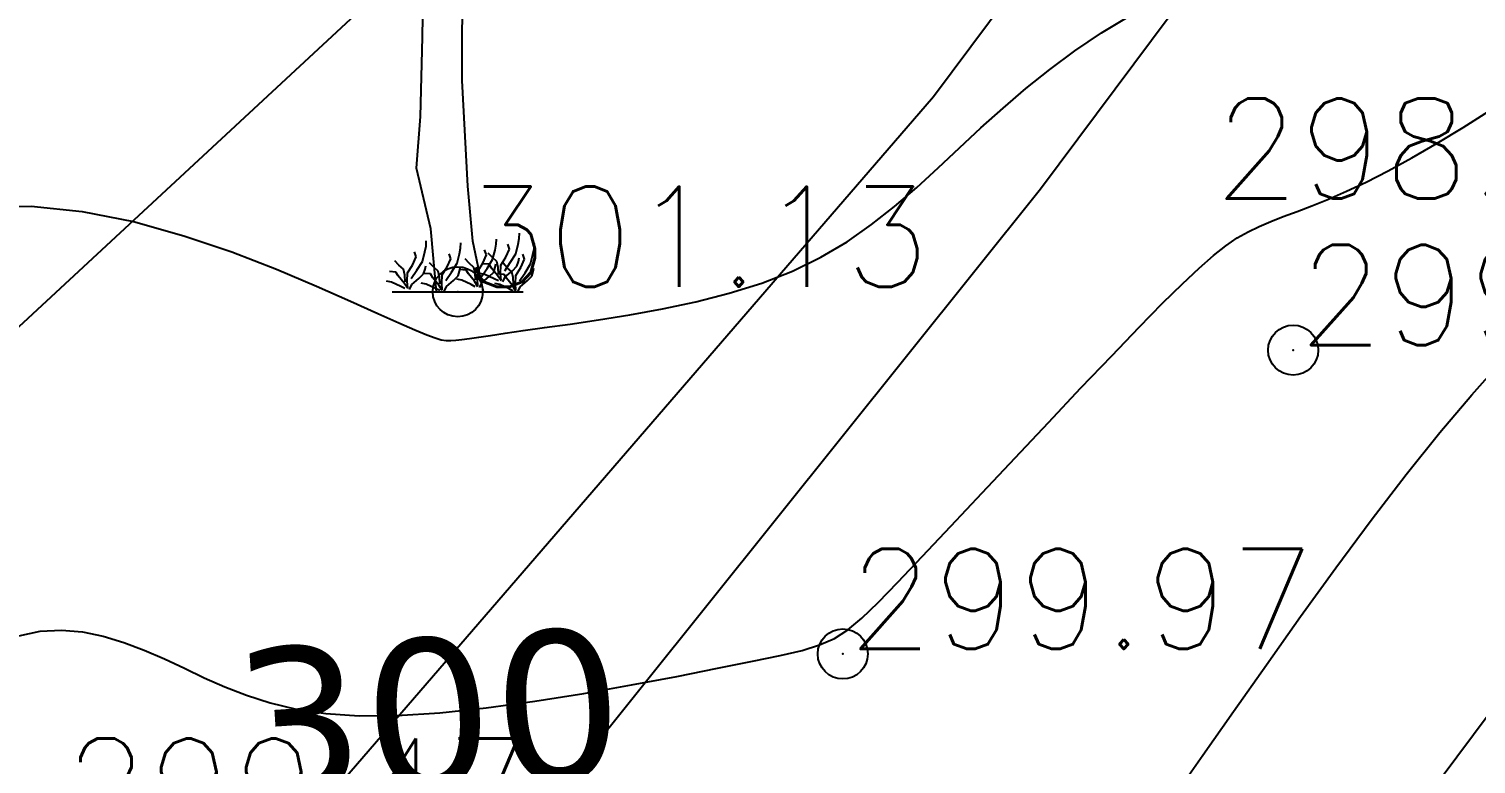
# Model space of a CAD drawing. Header units: millimetres. Extents: x 524954 to 526204, y 9523489 to 9524010.
# Drawn here: x 526006.16 to 526020.62, y 9523795.05 to 9523802.39 of the extents above; entities that cross this region are included whole.
import ezdxf
from ezdxf.enums import TextEntityAlignment as Align

# ---------------------------------------------------------------- set-up
doc = ezdxf.new("R2010")
doc.units = ezdxf.units.MM
doc.header["$PDMODE"] = 32
doc.header["$PDSIZE"] = 0.5
doc.linetypes.add('ACAD_ISO12W100', pattern=[21, 12, -3, 0, -3, 0, -3])
for name, color, linetype in [('Arbre', 34, 'ACAD_ISO12W100'), ('CN_01_00', 3, 'Continuous'), ('CN_10_00', 1, 'Continuous'), ('Cotation Courbes de niveau', 7, 'Continuous'), ('PLUME_3', 4, 'Continuous'), ('PLUME_4', 3, 'Continuous'), ('PLUME_5', 6, 'Continuous'), ('PLUME_6', 2, 'Continuous'), ('TopoAlt', 3, 'Continuous'), ('TOPOJIS', 7, 'Continuous')]:
    doc.layers.add(name, color=color, linetype=linetype)
doc.styles.add('Simplex 1.0', font='Simplex.shx', dxfattribs={"width": 0.99, "height": 1})
doc.styles.add('Verdana 1.0', font='verdana.ttf', dxfattribs={"width": 0.99, "height": 1})

# ---------------------------------------------------------------- blocks, each defined once
blk = doc.blocks.new('TCPOINT M')
at = {"color": 0}
blk.add_point((0, 0), dxfattribs=at)
at = {"layer": 'TopoAlt', "style": 'Simplex 1.0', "width": 0.99}
blk.add_attdef('ALT', (0.15, 0.15), '', height=1, dxfattribs=at)
blk = doc.blocks.new('v088')
at = {"linetype": 'Continuous'}
for p, q in [((-0.352, 2.542), (-0.344, 3.046)), ((0.045, 2.625), (0.064, 3.179)), ((0.043, 2.109), (0.045, 2.625)), ((-0.373, 1.752), (-0.352, 2.542)), ((0.102, 1.053), (0.043, 2.109)), ((-0.412, 1.235), (-0.373, 1.752)), ((-0.268, 0.628), (-0.412, 1.235)), ((0.151, 0.506), (0.102, 1.053)), ((-0.213, 0), (-0.268, 0.628)), ((0.256, 0), (0.151, 0.506)), ((-0.654, 0), (0.654, 0))]:
    blk.add_line(p, q, dxfattribs=at)
at = {"color": 3, "linetype": 'Continuous'}
for p, q in [((0.615, 0.531), (0.618, 0.584)), ((-0.329, 0.397), (-0.317, 0.454)), ((-0.317, 0.454), (-0.315, 0.507)), ((0.017, 0.377), (0.029, 0.435)), ((0.029, 0.435), (0.031, 0.488)), ((0.373, 0.416), (0.385, 0.474)), ((0.385, 0.474), (0.387, 0.526)), ((0.517, 0.426), (0.5, 0.476)), ((0.579, 0.38), (0.603, 0.474)), ((0.603, 0.474), (0.615, 0.531)), ((0.765, 0.43), (0.767, 0.483)), ((-0.587, 0.264), (-0.627, 0.308)), ((-0.452, 0.267), (-0.416, 0.349)), ((-0.416, 0.349), (-0.433, 0.399)), ((-0.409, 0.214), (-0.353, 0.303)), ((-0.353, 0.303), (-0.329, 0.397)), ((-0.106, 0.248), (-0.07, 0.329)), ((-0.07, 0.329), (-0.087, 0.38)), ((-0.007, 0.284), (0.017, 0.377)), ((0.115, 0.284), (0.075, 0.327)), ((0.25, 0.286), (0.286, 0.368)), ((0.286, 0.368), (0.269, 0.418)), ((0.293, 0.233), (0.349, 0.322)), ((0.346, 0.341), (0.305, 0.385)), ((0.392, 0.301), (0.346, 0.341)), ((0.349, 0.322), (0.373, 0.416)), ((0.404, 0.243), (0.392, 0.301)), ((0.43, 0.264), (0.481, 0.344)), ((0.469, 0.209), (0.524, 0.291)), ((0.481, 0.344), (0.517, 0.426)), ((0.524, 0.291), (0.579, 0.38)), ((0.591, 0.255), (0.606, 0.303)), ((0.606, 0.303), (0.613, 0.337)), ((0.63, 0.243), (0.666, 0.325)), ((0.666, 0.325), (0.649, 0.375)), ((0.728, 0.279), (0.752, 0.373)), ((0.752, 0.373), (0.765, 0.43)), ((-0.618, 0.197), (-0.683, 0.202)), ((-0.596, 0.159), (-0.618, 0.197)), ((-0.536, 0.087), (-0.596, 0.159)), ((-0.541, 0.224), (-0.587, 0.264)), ((-0.529, 0.166), (-0.541, 0.224)), ((-0.524, 0.099), (-0.529, 0.166)), ((-0.505, 0.106), (-0.502, 0.188)), ((-0.502, 0.188), (-0.452, 0.267)), ((-0.464, 0.132), (-0.409, 0.214)), ((-0.387, 0.132), (-0.341, 0.178)), ((-0.341, 0.178), (-0.327, 0.226)), ((-0.272, 0.178), (-0.337, 0.183)), ((-0.327, 0.226), (-0.32, 0.26)), ((-0.24, 0.245), (-0.281, 0.288)), ((-0.25, 0.139), (-0.272, 0.178)), ((-0.195, 0.204), (-0.24, 0.245)), ((-0.183, 0.147), (-0.195, 0.204)), ((-0.178, 0.079), (-0.183, 0.147)), ((-0.159, 0.087), (-0.156, 0.168)), ((-0.156, 0.168), (-0.106, 0.248)), ((-0.118, 0.113), (-0.063, 0.195)), ((-0.063, 0.195), (-0.007, 0.284)), ((-0.041, 0.113), (0.005, 0.159)), ((0.005, 0.159), (0.019, 0.207)), ((0.019, 0.207), (0.026, 0.24)), ((0.084, 0.216), (0.019, 0.221)), ((0.106, 0.178), (0.084, 0.216)), ((0.166, 0.106), (0.106, 0.178)), ((0.161, 0.243), (0.115, 0.284)), ((0.173, 0.185), (0.161, 0.243)), ((0.178, 0.118), (0.173, 0.185)), ((0.197, 0.125), (0.2, 0.207)), ((0.2, 0.207), (0.25, 0.286)), ((0.272, 0.173), (0.221, 0.183)), ((0.238, 0.151), (0.293, 0.233)), ((0.243, 0.091), (0.315, 0.151)), ((0.315, 0.274), (0.25, 0.279)), ((0.365, 0.13), (0.272, 0.173)), ((0.337, 0.236), (0.315, 0.274)), ((0.315, 0.151), (0.361, 0.197)), ((0.397, 0.163), (0.337, 0.236)), ((0.361, 0.197), (0.375, 0.245)), ((0.375, 0.245), (0.382, 0.279)), ((0.433, 0.108), (0.397, 0.163)), ((0.464, 0.173), (0.399, 0.178)), ((0.409, 0.175), (0.404, 0.243)), ((0.428, 0.183), (0.43, 0.264)), ((0.433, 0.113), (0.428, 0.183)), ((0.45, 0.099), (0.474, 0.149)), ((0.495, 0.24), (0.454, 0.284)), ((0.486, 0.135), (0.464, 0.173)), ((0.474, 0.149), (0.546, 0.209)), ((0.541, 0.2), (0.495, 0.24)), ((0.553, 0.142), (0.541, 0.2)), ((0.546, 0.209), (0.591, 0.255)), ((0.577, 0.082), (0.579, 0.163)), ((0.579, 0.163), (0.63, 0.243)), ((0.618, 0.108), (0.673, 0.19)), ((0.673, 0.19), (0.728, 0.279)), ((0.695, 0.108), (0.74, 0.154)), ((0.74, 0.154), (0.755, 0.202)), ((0.755, 0.202), (0.762, 0.236)), ((-0.661, 0.096), (-0.712, 0.106)), ((-0.567, 0.053), (-0.661, 0.096)), ((-0.527, 0.031), (-0.567, 0.053)), ((-0.5, 0.031), (-0.536, 0.087)), ((-0.5, 0.036), (-0.505, 0.106)), ((-0.483, 0.022), (-0.459, 0.072)), ((-0.459, 0.072), (-0.387, 0.132)), ((-0.315, 0.077), (-0.365, 0.087)), ((-0.221, 0.034), (-0.315, 0.077)), ((-0.19, 0.067), (-0.25, 0.139)), ((-0.18, 0.012), (-0.221, 0.034)), ((-0.154, 0.012), (-0.19, 0.067)), ((-0.154, 0.017), (-0.159, 0.087)), ((-0.137, 0.002), (-0.113, 0.053)), ((-0.113, 0.053), (-0.041, 0.113)), ((0.041, 0.115), (-0.01, 0.125)), ((0.135, 0.072), (0.041, 0.115)), ((0.175, 0.05), (0.135, 0.072)), ((0.202, 0.05), (0.166, 0.106)), ((0.202, 0.055), (0.197, 0.125)), ((0.219, 0.041), (0.243, 0.091)), ((0.406, 0.108), (0.365, 0.13)), ((0.421, 0.072), (0.37, 0.082)), ((0.514, 0.029), (0.421, 0.072)), ((0.546, 0.063), (0.486, 0.135)), ((0.555, 0.007), (0.514, 0.029)), ((0.582, 0.007), (0.546, 0.063)), ((0.558, 0.075), (0.553, 0.142)), ((0.582, 0.012), (0.577, 0.082)), ((0.599, -0.002), (0.623, 0.048)), ((0.623, 0.048), (0.695, 0.108))]:
    blk.add_line(p, q, dxfattribs=at)

msp = doc.modelspace()

# ---------------------------------------------------------------- linework, layer by layer
at = {"layer": 'CN_01_00', "flags": 128}
for points, elevation in [([(526005.687, 9523800.608), (526006.181, 9523800.621), (526006.69, 9523800.57), (526007.202, 9523800.467), (526007.704, 9523800.327), (526008.184, 9523800.164), (526008.63, 9523799.992), (526009.03, 9523799.823), (526009.37, 9523799.672), (526009.643, 9523799.55), (526009.855, 9523799.455), (526010.014, 9523799.386), (526010.132, 9523799.337), (526010.216, 9523799.305), (526010.278, 9523799.288), (526010.327, 9523799.28), (526010.372, 9523799.28), (526010.422, 9523799.283), (526010.483, 9523799.29), (526010.558, 9523799.3), (526010.653, 9523799.314), (526010.771, 9523799.331), (526010.917, 9523799.353), (526011.095, 9523799.379), (526011.31, 9523799.409), (526011.564, 9523799.444), (526011.85, 9523799.486), (526012.161, 9523799.535), (526012.487, 9523799.595), (526012.821, 9523799.667), (526013.155, 9523799.753), (526013.48, 9523799.854), (526013.787, 9523799.974), (526014.071, 9523800.112), (526014.333, 9523800.267), (526014.577, 9523800.437), (526014.807, 9523800.618), (526015.028, 9523800.808), (526015.243, 9523801.004), (526015.455, 9523801.203), (526015.67, 9523801.403), (526015.891, 9523801.601), (526016.119, 9523801.796), (526016.358, 9523801.987), (526016.609, 9523802.172), (526016.874, 9523802.352), (526017.156, 9523802.524)], 301), ([(526017.606, 9523794.738), (526017.885, 9523795.137), (526018.192, 9523795.575), (526018.521, 9523796.042), (526018.864, 9523796.524), (526019.216, 9523797.01), (526019.569, 9523797.486), (526019.917, 9523797.94), (526020.254, 9523798.361), (526020.573, 9523798.737), (526020.872, 9523799.07)], 299)]:
    msp.add_lwpolyline(points, dxfattribs=dict(at, elevation=elevation))
at = {"layer": 'CN_10_00', "elevation": 300, "flags": 128}
msp.add_lwpolyline([(526006.057, 9523796.329), (526006.271, 9523796.375), (526006.484, 9523796.387), (526006.693, 9523796.369), (526006.901, 9523796.327), (526007.106, 9523796.265), (526007.309, 9523796.188), (526007.511, 9523796.1), (526007.711, 9523796.007), (526007.91, 9523795.912), (526008.115, 9523795.821), (526008.332, 9523795.736), (526008.568, 9523795.661), (526008.829, 9523795.599), (526009.123, 9523795.555), (526009.456, 9523795.532), (526009.835, 9523795.533), (526010.262, 9523795.56), (526010.727, 9523795.61), (526011.212, 9523795.676), (526011.701, 9523795.755), (526012.179, 9523795.84), (526012.63, 9523795.925), (526013.037, 9523796.006), (526013.386, 9523796.076), (526013.664, 9523796.134), (526013.882, 9523796.185), (526014.057, 9523796.239), (526014.205, 9523796.304), (526014.341, 9523796.391), (526014.481, 9523796.507), (526014.642, 9523796.663), (526014.839, 9523796.867), (526015.083, 9523797.124), (526015.368, 9523797.426), (526015.681, 9523797.758), (526016.01, 9523798.108), (526016.343, 9523798.462), (526016.669, 9523798.806), (526016.976, 9523799.127), (526017.251, 9523799.413), (526017.485, 9523799.652), (526017.683, 9523799.847), (526017.85, 9523800.004), (526017.992, 9523800.128), (526018.117, 9523800.227), (526018.23, 9523800.304), (526018.338, 9523800.367), (526018.448, 9523800.42), (526018.565, 9523800.469), (526018.69, 9523800.518), (526018.828, 9523800.569), (526018.977, 9523800.626), (526019.142, 9523800.692), (526019.322, 9523800.77), (526019.52, 9523800.863), (526019.738, 9523800.974), (526019.975, 9523801.104), (526020.227, 9523801.25), (526020.486, 9523801.407), (526020.745, 9523801.569)], dxfattribs=at)
at = {"layer": 'PLUME_3'}
msp.add_lwpolyline([(526068.175, 9523865.742), (526066.363, 9523863.103), (526060.961, 9523854.688), (526055.559, 9523846.272), (526050.158, 9523837.856), (526044.756, 9523829.441), (526044.756, 9523829.441), (526039.354, 9523821.025), (526033.454, 9523812.573), (526028.016, 9523804.656), (526027.517, 9523804.62), (526021.58, 9523796.667), (526015.644, 9523788.714)], dxfattribs=at)
at = {"layer": 'PLUME_4'}
msp.add_lwpolyline([(526058.726, 9523871.57), (526056.913, 9523868.931), (526051.512, 9523860.515), (526046.645, 9523851.637), (526041.243, 9523843.222), (526035.805, 9523835.305), (526035.307, 9523835.268), (526029.869, 9523827.352), (526023.932, 9523819.398), (526017.959, 9523811.944), (526017.46, 9523811.907), (526011.487, 9523804.453), (526004.443, 9523797.923), (525998.47, 9523790.468), (525998.507, 9523789.969), (525991.463, 9523783.439), (525986.025, 9523775.522), (525979.018, 9523768.494), (525979.018, 9523768.494), (525971.44, 9523762.426), (525963.327, 9523756.82), (525953.535, 9523753.599)], dxfattribs=at)
msp.add_lwpolyline([(526058.726, 9523871.57), (526056.913, 9523868.931), (526051.512, 9523860.515), (526046.645, 9523851.637), (526041.243, 9523843.222), (526035.805, 9523835.305), (526035.307, 9523835.268), (526029.869, 9523827.352), (526023.932, 9523819.398), (526017.959, 9523811.944), (526017.46, 9523811.907), (526011.487, 9523804.453), (526004.443, 9523797.923), (525998.47, 9523790.468), (525998.507, 9523789.969), (525991.463, 9523783.439), (525986.025, 9523775.522), (525979.018, 9523768.494), (525979.018, 9523768.494), (525971.44, 9523762.426), (525963.327, 9523756.82), (525953.535, 9523753.599)], dxfattribs=at)
at = {"layer": 'PLUME_5'}
msp.add_lwpolyline([(526061.864, 9523869.793), (526060.087, 9523866.656), (526054.686, 9523858.24), (526049.284, 9523849.825), (526043.882, 9523841.409), (526038.979, 9523833.03), (526038.979, 9523833.03), (526033.578, 9523824.614), (526027.641, 9523816.661), (526022.203, 9523808.744), (526022.203, 9523808.744), (526016.266, 9523800.791), (526010.293, 9523793.336)], dxfattribs=at)
at = {"layer": 'PLUME_6'}
msp.add_lwpolyline([(526060.794, 9523870.718), (526059.017, 9523867.58), (526053.616, 9523859.165), (526048.214, 9523850.749), (526042.812, 9523842.334), (526037.41, 9523833.918), (526037.41, 9523833.918), (526032.009, 9523825.502), (526026.571, 9523817.586), (526021.133, 9523809.669), (526021.133, 9523809.669), (526015.196, 9523801.715), (526008.724, 9523794.224)], dxfattribs=at)

# ---------------------------------------------------------------- block references
at = {"layer": 'Arbre'}
msp.add_blockref('v088', (526010.442, 9523799.767), dxfattribs=at)
at = {"layer": 'TOPOJIS'}
ref = msp.add_blockref('TCPOINT M', (526022.715, 9523800.648, 298.97), dxfattribs=at)
ref.add_attrib('ALT', '298.97', dxfattribs={"layer": 'TopoAlt', "height": 1, "style": 'Simplex 1.0', "width": 0.99}).set_placement((526022.665, 9523800.698, 298.97), align=Align.RIGHT)
ref = msp.add_blockref('TCPOINT M', (526010.442, 9523799.767, 301.13), dxfattribs=at)
ref.add_attrib('ALT', '301.13', (526010.492, 9523799.817, 301.13), dxfattribs={"layer": 'TopoAlt', "height": 1, "style": 'Simplex 1.0', "width": 0.99})
ref = msp.add_blockref('TCPOINT M', (526018.789, 9523799.184, 299.49), dxfattribs=at)
ref.add_attrib('ALT', '299.49', (526018.839, 9523799.234, 299.49), dxfattribs={"layer": 'TopoAlt', "height": 1, "style": 'Simplex 1.0', "width": 0.99})
ref = msp.add_blockref('TCPOINT M', (526014.289, 9523796.149, 299.97), dxfattribs=at)
ref.add_attrib('ALT', '299.97', (526014.339, 9523796.199, 299.97), dxfattribs={"layer": 'TopoAlt', "height": 1, "style": 'Simplex 1.0', "width": 0.99})
ref = msp.add_blockref('TCPOINT M', (526006.453, 9523794.255, 299.47), dxfattribs=at)
ref.add_attrib('ALT', '299.47', (526006.503, 9523794.305, 299.47), dxfattribs={"layer": 'TopoAlt', "height": 1, "style": 'Simplex 1.0', "width": 0.99})

# ---------------------------------------------------------------- texts
at = {"layer": 'Cotation Courbes de niveau', "style": 'Verdana 1.0', "width": 0.99}
msp.add_text('300', height=1.5, rotation=3.6509, dxfattribs=at).set_placement((526010.148, 9523795.553, 300), align=Align.MIDDLE_CENTER)

doc.saveas('drawing.dxf')
